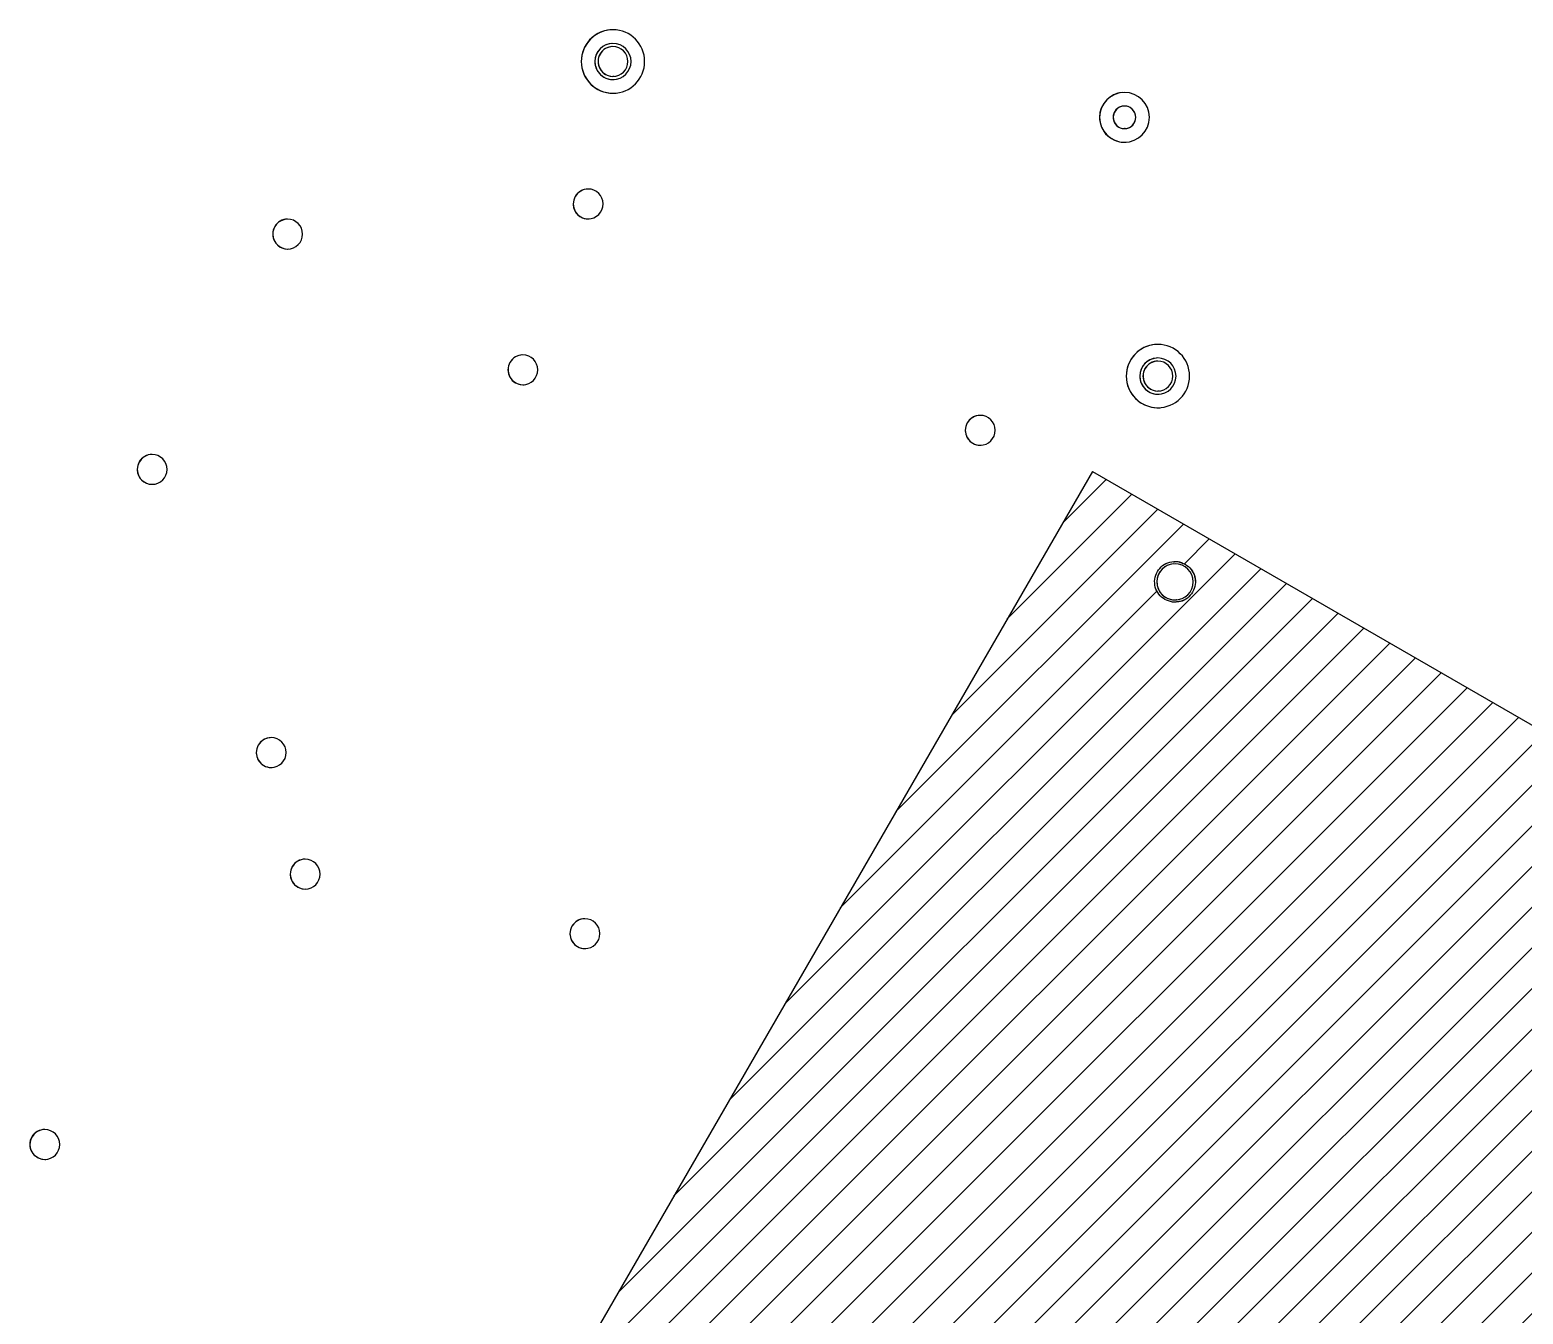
# Model space of a CAD drawing. Header units: millimetres. Extents: x 44 to 363, y 19 to 309.
# Drawn here: x 314.47 to 330.96, y 236.69 to 250.88 of the extents above; entities that cross this region are included whole.
import ezdxf

# ---------------------------------------------------------------- set-up
doc = ezdxf.new("R2010")
doc.units = ezdxf.units.MM

msp = doc.modelspace()

# ---------------------------------------------------------------- hatches: boundary and pattern name
h = msp.add_hatch()
h.set_pattern_fill('ANSI31', color=0, scale=0.1)
h.set_pattern_definition([(45, (209.509, 23.54506), (-0.2245064, 0.2245064), [])])
h.paths.add_polyline_path([(341.968, 236.901), (326.207, 246.002), (318.006, 231.8), (326.083, 227.136, -0.081848), (326.323, 226.998), (333.768, 222.699)])
h.paths.add_polyline_path([(328.499, 226.174, -0.287089), (328.412, 226.367, -0.395066), (328.597, 226.568), (328.597, 226.568, -0.10061), (328.676, 226.558), (328.641, 226.592), (328.595, 226.593, 0.738158), (328.499, 226.174, 0.361735), (328.754, 226.195, -0.312017)], flags=16)
h.paths.add_polyline_path([(323.65, 228.974, -0.287089), (323.562, 229.168, -0.395066), (323.747, 229.369), (323.748, 229.369, -0.10061), (323.827, 229.358), (323.792, 229.392), (323.746, 229.393, 0.738158), (323.65, 228.974, 0.361735), (323.905, 228.995, -0.312017)], flags=16)
h.paths.add_polyline_path([(336.1, 239.337, -0.287089), (336.013, 239.53, -0.395066), (336.198, 239.731), (336.198, 239.731, -0.10061), (336.277, 239.721), (336.242, 239.755), (336.196, 239.756, 0.738158), (336.1, 239.337, 0.361735), (336.355, 239.358, -0.312017)], flags=16)
h.paths.add_polyline_path([(331.251, 242.137, -0.287089), (331.163, 242.331, -0.395066), (331.348, 242.532), (331.348, 242.532, -0.10061), (331.428, 242.522), (331.392, 242.555), (331.346, 242.557, 0.738158), (331.251, 242.137, 0.361735), (331.506, 242.158, -0.312017)], flags=16)
h.paths.add_polyline_path([(332.796, 224.069, 1), (332.396, 224.069, 1)], flags=0)
h.paths.add_polyline_path([(332.395, 224.069, 0.435992), (332.61, 223.869, 0.234427), (332.79, 223.956, 0.602232), (332.579, 224.293, 0.428907)], flags=0)
h.paths.add_polyline_path([(332.79, 223.956, -1), (332.401, 224.181, -1)], flags=16)
h.paths.add_polyline_path([(340.181, 237.431), (340.182, 237.431, -0.435992), (340.396, 237.232, -0.392765), (340.211, 237.032), (340.211, 237.032, -0.435995), (339.996, 237.232, -0.392765)], flags=0)
h.paths.add_polyline_path([(340.001, 237.344, -1), (340.391, 237.119, -0.248428), (340.213, 237.007, -0.602015)], flags=16)
edge = h.paths.add_edge_path(flags=16)
edge.add_spline(control_points=[(319.653, 231.439), (319.654, 231.439), (319.678, 231.458), (319.719, 231.504), (319.748, 231.589), (319.742, 231.679), (319.703, 231.761), (319.655, 231.797), (319.631, 231.814)], knot_values=[0, 0, 0, 0, 0.005286, 0.130286, 0.255286, 0.380286, 0.505286, 0.630286, 0.630286, 0.630286, 0.630286], degree=3, periodic=0)
edge.add_spline(control_points=[(319.577, 231.402), (319.605, 231.407), (319.63, 231.421), (319.653, 231.439)], knot_values=[0.778004, 0.778004, 0.778004, 0.778004, 0.925597, 0.925597, 0.925597, 0.925597], degree=3, periodic=0)
edge.add_spline(control_points=[(319.535, 231.399), (319.549, 231.399), (319.563, 231.4), (319.577, 231.402), (319.577, 231.402)], knot_values=[0.925597, 0.925597, 0.925597, 0.925597, 0.999455, 1, 1, 1, 1], degree=3, periodic=0)
edge.add_spline(control_points=[(319.577, 231.402), (319.577, 231.402), (319.549, 231.394), (319.488, 231.389), (319.434, 231.413), (319.406, 231.425)], knot_values=[0.749767, 0.749767, 0.749767, 0.749767, 0.75, 0.875, 1, 1, 1, 1], degree=3, periodic=0)
edge.add_spline(control_points=[(319.406, 231.425), (319.383, 231.442), (319.335, 231.477), (319.296, 231.56), (319.29, 231.649), (319.319, 231.735), (319.378, 231.803), (319.459, 231.842), (319.52, 231.847), (319.548, 231.842), (319.549, 231.842)], knot_values=[0, 0, 0, 0, 0.125, 0.25, 0.375, 0.5, 0.625, 0.75, 0.875, 0.875327, 0.875327, 0.875327, 0.875327], degree=3, periodic=0)
edge.add_spline(control_points=[(319.549, 231.842), (319.577, 231.84), (319.603, 231.828), (319.63, 231.815)], knot_values=[0.345575, 0.345575, 0.345575, 0.345575, 0.987928, 0.987928, 0.987928, 0.987928], degree=3, periodic=0)
edge.add_spline(control_points=[(319.63, 231.815), (319.63, 231.815), (319.631, 231.814), (319.631, 231.814)], knot_values=[0.997482, 0.997482, 0.997482, 0.997482, 1, 1, 1, 1], degree=3, periodic=0)
h.paths.add_polyline_path([(319.719, 231.619, -0.392765), (319.534, 231.42), (319.534, 231.42, -0.436014), (319.319, 231.619, -0.392765), (319.504, 231.819), (319.504, 231.819, -0.435992)], flags=0)
edge = h.paths.add_edge_path(flags=16)
edge.add_spline(control_points=[(327.178, 244.565), (327.178, 244.565), (327.149, 244.557), (327.089, 244.552), (327.034, 244.576), (327.007, 244.588)], knot_values=[0.749767, 0.749767, 0.749767, 0.749767, 0.75, 0.875, 1, 1, 1, 1], degree=3, periodic=0)
edge.add_spline(control_points=[(327.007, 244.588), (326.983, 244.605), (326.936, 244.641), (326.897, 244.723), (326.891, 244.813), (326.92, 244.898), (326.979, 244.966), (327.06, 245.005), (327.12, 245.01), (327.149, 245.006), (327.149, 245.006)], knot_values=[0, 0, 0, 0, 0.125, 0.25, 0.375, 0.5, 0.625, 0.75, 0.875, 0.875327, 0.875327, 0.875327, 0.875327], degree=3, periodic=0)
edge.add_spline(control_points=[(327.149, 245.006), (327.177, 245.004), (327.204, 244.991), (327.231, 244.978)], knot_values=[0.345575, 0.345575, 0.345575, 0.345575, 0.987928, 0.987928, 0.987928, 0.987928], degree=3, periodic=0)
edge.add_spline(control_points=[(327.231, 244.978), (327.231, 244.978), (327.232, 244.978), (327.232, 244.977)], knot_values=[0.997482, 0.997482, 0.997482, 0.997482, 1, 1, 1, 1], degree=3, periodic=0)
edge.add_spline(control_points=[(327.232, 244.977), (327.256, 244.96), (327.304, 244.924), (327.343, 244.842), (327.349, 244.752), (327.32, 244.667), (327.279, 244.621), (327.255, 244.602), (327.254, 244.602)], knot_values=[0, 0, 0, 0, 0.125, 0.25, 0.375, 0.5, 0.625, 0.630286, 0.630286, 0.630286, 0.630286], degree=3, periodic=0)
edge.add_spline(control_points=[(327.178, 244.565), (327.205, 244.57), (327.231, 244.584), (327.254, 244.602)], knot_values=[0.778004, 0.778004, 0.778004, 0.778004, 0.925597, 0.925597, 0.925597, 0.925597], degree=3, periodic=0)
edge.add_spline(control_points=[(327.136, 244.562), (327.15, 244.563), (327.164, 244.563), (327.178, 244.565), (327.178, 244.565)], knot_values=[0.925597, 0.925597, 0.925597, 0.925597, 0.999455, 1, 1, 1, 1], degree=3, periodic=0)
h.paths.add_polyline_path([(327.135, 244.583), (327.134, 244.583, -0.435994), (326.92, 244.782, -0.392765), (327.105, 244.982), (327.105, 244.982, -0.435992), (327.32, 244.782, -0.392765)], flags=0)

# ---------------------------------------------------------------- linework, layer by layer
at = {"color": 0, "linetype": 'Continuous', "lineweight": 25}
for p, q in [((320.887, 250.881), (320.887, 250.881)), ((320.898, 250.731), (320.898, 250.731)), ((320.563, 250.532), (320.562, 250.532)), ((320.713, 250.532), (320.713, 250.532)), ((320.913, 250.367), (320.913, 250.367)), ((320.925, 250.367), (320.913, 250.367)), ((320.928, 250.332), (320.927, 250.332)), ((320.938, 250.183), (320.938, 250.183)), ((326.541, 250.189), (326.541, 250.189)), ((326.286, 249.915), (326.287, 249.915)), ((326.686, 249.915), (326.687, 249.915)), ((326.571, 249.79), (326.561, 249.79)), ((326.561, 249.79), (326.561, 249.79)), ((326.582, 249.64), (326.582, 249.64)), ((320.639, 248.793), (320.639, 248.793)), ((320.639, 248.793), (320.651, 248.793)), ((317.32, 248.46), (317.321, 248.46)), ((317.321, 248.46), (317.333, 248.461)), ((326.905, 247.405), (326.905, 247.405)), ((326.916, 247.256), (326.917, 247.256)), ((326.581, 247.056), (326.581, 247.056)), ((326.731, 247.056), (326.731, 247.056)), ((319.918, 246.96), (319.919, 246.96)), ((319.919, 246.96), (319.931, 246.96)), ((326.932, 246.891), (326.931, 246.891)), ((326.944, 246.892), (326.932, 246.891)), ((326.946, 246.857), (326.946, 246.857)), ((326.957, 246.707), (326.957, 246.707)), ((324.969, 246.292), (324.981, 246.293)), ((324.969, 246.292), (324.969, 246.292)), ((315.824, 245.86), (315.824, 245.86)), ((315.824, 245.86), (315.836, 245.86)), ((327.105, 244.982), (327.105, 244.982)), ((327.105, 244.982), (327.105, 244.982)), ((327.105, 244.982), (327.105, 244.982)), ((327.232, 244.977), (327.232, 244.977)), ((327.232, 244.977), (327.232, 244.977)), ((327.232, 244.977), (327.232, 244.977)), ((326.92, 244.782), (326.92, 244.782)), ((326.92, 244.782), (326.92, 244.782)), ((326.92, 244.782), (326.92, 244.782)), ((327.135, 244.583), (327.134, 244.583)), ((327.135, 244.583), (327.134, 244.583)), ((327.135, 244.583), (327.134, 244.583)), ((317.139, 242.731), (317.139, 242.731)), ((317.139, 242.731), (317.151, 242.731)), ((317.514, 241.388), (317.526, 241.389)), ((317.514, 241.388), (317.514, 241.388)), ((320.603, 240.73), (320.615, 240.731)), ((320.603, 240.73), (320.603, 240.73)), ((314.638, 238.401), (314.639, 238.401)), ((314.639, 238.401), (314.651, 238.401))]:
    msp.add_line(p, q, dxfattribs=at)
at = {"color": 0}
for q in [(318.006, 231.8), (341.968, 236.901)]:
    msp.add_line((326.207, 246.002), q, dxfattribs=at)
at = {"color": 0, "linetype": 'Continuous', "lineweight": 25}
for centre, radius, start, end in [((320.912, 250.532), 0.35, 94.2273, 180), ((320.913, 250.532), 0.35, 360, 180), ((320.913, 250.532), 0.2, 360, 180), ((320.913, 250.532), 0.2, 94.2273, 180), ((320.913, 250.532), 0.165, 89.9965, 269.9965), ((320.913, 250.532), 0.165, 94.2273, 269.9965), ((320.913, 250.532), 0.165, 269.9965, 89.9965), ((320.912, 250.532), 0.35, 180, 274.2273), ((320.913, 250.532), 0.35, 180, 0), ((320.913, 250.532), 0.2, 180, 0), ((320.913, 250.532), 0.2, 180, 274.2273), ((326.561, 249.915), 0.275, 94.2275, 180), ((326.562, 249.915), 0.275, 0, 180), ((326.561, 249.915), 0.125, 89.9965, 269.9965), ((326.561, 249.915), 0.125, 94.2273, 269.9965), ((326.562, 249.915), 0.125, 0, 180), ((326.561, 249.915), 0.125, 0, 94.2275), ((326.561, 249.915), 0.125, 269.9965, 89.9965), ((326.561, 249.915), 0.275, 180, 274.2275), ((326.562, 249.915), 0.275, 180, 0), ((326.562, 249.915), 0.125, 180, 0), ((326.561, 249.915), 0.125, 274.2275, 0), ((320.639, 248.958), 0.165, 89.9965, 269.9965), ((320.639, 248.958), 0.165, 94.2273, 269.9965), ((320.639, 248.958), 0.165, 269.9965, 89.9965), ((317.32, 248.625), 0.165, 89.9965, 269.9965), ((317.321, 248.625), 0.165, 94.2273, 269.9965), ((317.32, 248.625), 0.165, 269.9965, 89.9965), ((326.931, 247.056), 0.35, 360, 180), ((326.931, 247.056), 0.35, 94.2273, 180), ((319.918, 247.125), 0.165, 89.9965, 269.9965), ((319.919, 247.125), 0.165, 94.2273, 269.9965), ((319.918, 247.125), 0.165, 269.9965, 89.9965), ((326.931, 247.056), 0.2, 360, 180), ((326.931, 247.056), 0.2, 94.2273, 180), ((326.931, 247.056), 0.165, 89.9965, 269.9965), ((326.932, 247.056), 0.165, 94.2273, 269.9965), ((326.931, 247.056), 0.165, 269.9965, 89.9965), ((326.931, 247.056), 0.35, 180, 0), ((326.931, 247.056), 0.35, 180, 274.2273), ((326.931, 247.056), 0.2, 180, 0), ((326.931, 247.056), 0.2, 180, 274.2273), ((324.969, 246.457), 0.165, 89.9965, 269.9965), ((324.969, 246.457), 0.165, 94.2273, 269.9965), ((324.969, 246.457), 0.165, 269.9965, 89.9965), ((315.824, 246.025), 0.165, 89.9965, 269.9965), ((315.824, 246.025), 0.165, 94.2273, 269.9965), ((315.824, 246.025), 0.165, 269.9965, 89.9965), ((327.12, 244.782), 0.2, 360, 180), ((327.12, 244.782), 0.2, 94.2273, 180), ((327.12, 244.782), 0.2, 360, 180), ((327.12, 244.782), 0.2, 94.2273, 180), ((327.12, 244.782), 0.2, 360, 180), ((327.12, 244.782), 0.2, 94.2273, 180), ((327.12, 244.782), 0.2, 180, 274.2273), ((327.12, 244.782), 0.2, 180, 0), ((327.12, 244.782), 0.2, 180, 274.2273), ((327.12, 244.782), 0.2, 180, 0), ((327.12, 244.782), 0.2, 180, 274.2273), ((327.12, 244.782), 0.2, 180, 0), ((317.139, 242.896), 0.165, 89.9965, 269.9965), ((317.139, 242.896), 0.165, 94.2273, 269.9965), ((317.139, 242.896), 0.165, 269.9965, 89.9965), ((317.514, 241.553), 0.165, 89.9965, 269.9965), ((317.514, 241.553), 0.165, 94.2273, 269.9965), ((317.514, 241.553), 0.165, 269.9965, 89.9965), ((320.603, 240.895), 0.165, 89.9965, 269.9965), ((320.603, 240.895), 0.165, 94.2273, 269.9965), ((320.603, 240.895), 0.165, 269.9965, 89.9965), ((314.638, 238.566), 0.165, 89.9965, 269.9965), ((314.639, 238.566), 0.165, 94.2273, 269.9965), ((314.638, 238.566), 0.165, 269.9965, 89.9965)]:
    msp.add_arc(centre, radius, start, end, dxfattribs=at)
for points in [[(327.007, 244.588), (326.983, 244.605), (326.936, 244.641), (326.897, 244.723), (326.891, 244.813), (326.92, 244.898), (326.979, 244.966), (327.06, 245.005), (327.151, 245.013), (327.205, 244.989), (327.232, 244.977)], [(327.007, 244.588), (326.983, 244.605), (326.936, 244.641), (326.897, 244.723), (326.891, 244.813), (326.92, 244.898), (326.979, 244.966), (327.06, 245.005), (327.151, 245.013), (327.205, 244.989), (327.232, 244.977)], [(327.007, 244.588), (326.983, 244.605), (326.936, 244.641), (326.897, 244.723), (326.891, 244.813), (326.92, 244.898), (326.979, 244.966), (327.06, 245.005), (327.151, 245.013), (327.205, 244.989), (327.232, 244.977)], [(327.232, 244.977), (327.256, 244.96), (327.304, 244.924), (327.343, 244.842), (327.349, 244.752), (327.32, 244.667), (327.26, 244.599), (327.18, 244.56), (327.089, 244.552), (327.034, 244.576), (327.007, 244.588)], [(327.232, 244.977), (327.256, 244.96), (327.304, 244.924), (327.343, 244.842), (327.349, 244.752), (327.32, 244.667), (327.26, 244.599), (327.18, 244.56), (327.089, 244.552), (327.034, 244.576), (327.007, 244.588)], [(327.232, 244.977), (327.256, 244.96), (327.304, 244.924), (327.343, 244.842), (327.349, 244.752), (327.32, 244.667), (327.26, 244.599), (327.18, 244.56), (327.089, 244.552), (327.034, 244.576), (327.007, 244.588)]]:
    msp.add_open_spline(points, degree=3, dxfattribs=at)
for points, knots in [([(327.103, 245.003), (327.119, 245.005), (327.163, 245.01), (327.205, 244.99), (327.232, 244.977)], [0, 0, 0, 0, 0.342757, 1, 1, 1, 1]), ([(327.103, 245.003), (327.119, 245.005), (327.163, 245.01), (327.205, 244.99), (327.232, 244.977)], [0, 0, 0, 0, 0.342757, 1, 1, 1, 1]), ([(327.103, 245.003), (327.119, 245.005), (327.163, 245.01), (327.205, 244.99), (327.232, 244.977)], [0, 0, 0, 0, 0.342757, 1, 1, 1, 1]), ([(327.232, 244.977), (327.256, 244.96), (327.304, 244.924), (327.342, 244.842), (327.349, 244.753), (327.32, 244.667), (327.26, 244.6), (327.194, 244.563), (327.15, 244.563), (327.136, 244.562)], [0, 0, 0, 0, 0.154357, 0.308714, 0.463071, 0.617428, 0.771785, 0.926141, 1, 1, 1, 1]), ([(327.232, 244.977), (327.256, 244.96), (327.304, 244.924), (327.342, 244.842), (327.349, 244.753), (327.32, 244.667), (327.26, 244.6), (327.194, 244.563), (327.15, 244.563), (327.136, 244.562)], [0, 0, 0, 0, 0.154357, 0.308714, 0.463071, 0.617428, 0.771785, 0.926141, 1, 1, 1, 1]), ([(327.232, 244.977), (327.256, 244.96), (327.304, 244.924), (327.342, 244.842), (327.349, 244.753), (327.32, 244.667), (327.26, 244.6), (327.194, 244.563), (327.15, 244.563), (327.136, 244.562)], [0, 0, 0, 0, 0.154357, 0.308714, 0.463071, 0.617428, 0.771785, 0.926141, 1, 1, 1, 1])]:
    msp.add_open_spline(points, degree=3, knots=knots, dxfattribs=at)

doc.saveas('drawing.dxf')
